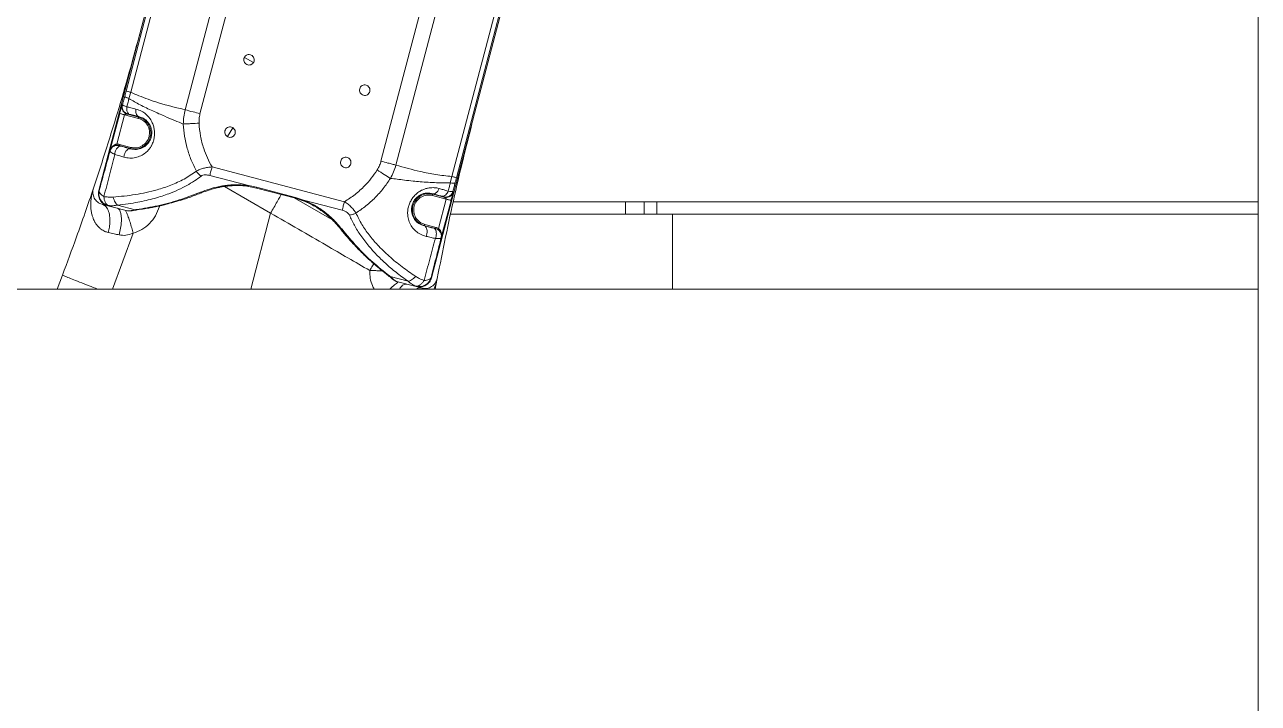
# Model space of a CAD drawing. Header units: millimetres. Extents: x 169 to 14583, y -399 to 10804.
# Drawn here: x 2082.8 to 2577.8, y 2200 to 2472.2 of the extents above; entities that cross this region are included whole.
import ezdxf

# ---------------------------------------------------------------- set-up
doc = ezdxf.new("R2010")
doc.units = ezdxf.units.MM
doc.header["$LTSCALE"] = 35

msp = doc.modelspace()

# ---------------------------------------------------------------- linework, layer by layer
at = {"color": 7, "linetype": 'Continuous', "lineweight": 18}
for p, q in [((2577.772, 2366.159), (2577.772, 3236.159)), ((2153.612, 2562.413), (2129.8, 2471.608)), ((2263.287, 2436.604), (2287.099, 2527.409)), ((2145.426, 2521.805), (2125.315, 2445.111)), ((2167.896, 2517.218), (2147.144, 2438.082)), ((2173.872, 2515.651), (2153.12, 2436.515)), ((2225.747, 2417.47), (2246.499, 2496.606)), ((2231.723, 2415.903), (2252.475, 2495.039)), ((2254.193, 2411.316), (2274.304, 2488.01)), ((2112.52, 2405.712), (2129.8, 2471.608)), ((2174.525, 2456.998), (2170.939, 2459.044)), ((2125.315, 2445.111), (2124.61, 2442.57)), ((2120.895, 2436.611), (2116.973, 2421.655)), ((2122.829, 2436.104), (2119.736, 2424.31)), ((2122.003, 2440.072), (2121.844, 2439.979)), ((2122.829, 2436.104), (2128.379, 2434.648)), ((2124.144, 2436.41), (2123.984, 2436.317)), ((2123.984, 2436.317), (2128.506, 2435.132)), ((2263.287, 2436.604), (2246.007, 2370.708)), ((2128.569, 2435.374), (2128.506, 2435.132)), ((2166.248, 2430.891), (2164.203, 2427.305)), ((2116.973, 2421.655), (2117.016, 2421.582)), ((2118.626, 2423.531), (2119.068, 2423.697)), ((2119.068, 2423.697), (2119.483, 2423.765)), ((2119.483, 2423.765), (2119.763, 2423.811)), ((2120.685, 2423.717), (2125.202, 2422.532)), ((2125.328, 2423.016), (2120.812, 2424.2)), ((2125.202, 2422.532), (2125.173, 2422.424)), ((2157.04, 2411.721), (2172.563, 2407.651)), ((2211.065, 2401.219), (2157.939, 2415.15)), ((2253.56, 2408.756), (2254.193, 2411.316)), ((2112.619, 2405.686), (2112.52, 2405.712)), ((2112.673, 2405.757), (2112.589, 2404.444)), ((2162.983, 2407.323), (2181.47, 2396.622)), ((2175.84, 2407.037), (2172.563, 2407.651)), ((2172.592, 2407.348), (2175.754, 2406.709)), ((2175.754, 2406.709), (2191.4, 2402.607)), ((2191.486, 2402.934), (2175.84, 2407.037)), ((2190.863, 2402.748), (2205.991, 2394.137)), ((2191.381, 2402.612), (2194.468, 2401.611)), ((2194.643, 2401.861), (2191.486, 2402.934)), ((2194.643, 2401.861), (2210.166, 2397.79)), ((2251.939, 2402.247), (2246.389, 2403.703)), ((2246.516, 2404.186), (2246.579, 2404.428)), ((2251.037, 2403.001), (2246.516, 2404.186)), ((2248.846, 2390.454), (2251.939, 2402.247)), ((2249.951, 2386.785), (2253.873, 2401.74)), ((2251.037, 2403.001), (2250.944, 2403.16)), ((2254.698, 2405.141), (2254.605, 2405.3)), ((2323.858, 2401.159), (2254.721, 2401.159)), ((2323.858, 2396.159), (2323.858, 2401.159)), ((2323.858, 2401.159), (2331.358, 2401.159)), ((2331.358, 2401.159), (2331.358, 2396.159)), ((2331.358, 2401.159), (2336.358, 2401.159)), ((2336.358, 2401.159), (2336.358, 2396.159)), ((2336.358, 2401.159), (2577.772, 2401.159)), ((2116.09, 2399.606), (2113.853, 2400.193)), ((2115.348, 2399.883), (2116.234, 2399.571)), ((2116.186, 2399.581), (2116.09, 2399.606)), ((2116.25, 2399.692), (2116.186, 2399.581)), ((2116.186, 2399.581), (2124.06, 2397.516)), ((2120.021, 2399.853), (2127.146, 2397.984)), ((2127.53, 2397.884), (2127.924, 2397.944)), ((2136.807, 2399.336), (2136.403, 2399.442)), ((2136.807, 2399.336), (2136.862, 2399.544)), ((2173.481, 2366.159), (2181.47, 2396.622)), ((2323.858, 2396.159), (2253.678, 2396.159)), ((2331.358, 2396.159), (2323.858, 2396.159)), ((2336.358, 2396.159), (2331.358, 2396.159)), ((2336.358, 2396.159), (2342.772, 2396.159)), ((2342.772, 2366.159), (2342.772, 2396.159)), ((2342.772, 2396.159), (2577.772, 2396.159)), ((2243.212, 2391.587), (2243.183, 2391.478)), ((2247.728, 2390.402), (2243.212, 2391.587)), ((2247.855, 2390.886), (2243.339, 2392.07)), ((2126.299, 2388.588), (2118.023, 2366.159)), ((2248.799, 2389.855), (2248.579, 2390.032)), ((2249.128, 2389.592), (2248.799, 2389.855)), ((2249.128, 2389.592), (2249.431, 2389.231)), ((2249.878, 2386.742), (2249.951, 2386.785)), ((2097.949, 2371.785), (2095.76, 2366.159)), ((2228.774, 2371.498), (2229.087, 2371.253)), ((2229.471, 2371.152), (2236.597, 2369.283)), ((1677.772, 2366.159), (2577.772, 2366.159)), ((2231.931, 2369.23), (2239.805, 2367.165)), ((2239.805, 2367.18), (2239.804, 2367.293)), ((2239.805, 2367.165), (2239.805, 2367.18)), ((2239.805, 2367.171), (2240.684, 2367.017)), ((2239.901, 2367.14), (2239.805, 2367.165)), ((2242.138, 2366.553), (2239.901, 2367.14)), ((2245.301, 2369.586), (2245.897, 2370.822)), ((2246.007, 2370.708), (2245.908, 2370.734)), ((2247.535, 2366.159), (2248.318, 2370.452)), ((2577.772, 2366.159), (2577.772, 1986.159))]:
    msp.add_line(p, q, dxfattribs=at)
at = {"color": 7, "linetype": 'Continuous', "lineweight": 18, "flags": 128}
for points in [[(2143.58, 2522.29), (2132.317, 2479.341), (2123.468, 2445.595)], [(2256.04, 2410.832), (2267.302, 2453.78), (2276.151, 2487.526)]]:
    msp.add_lwpolyline(points, dxfattribs=at)
at = {"color": 7, "linetype": 'Continuous', "lineweight": 18}
for points in [[(2129.8, 2471.608), (2126.839, 2460.695), (2120.918, 2438.868), (2113.894, 2417.371), (2110.381, 2406.623)], [(2248.318, 2370.452), (2250.532, 2381.541), (2254.961, 2403.718), (2260.512, 2425.642), (2263.287, 2436.604)], [(2128.506, 2435.132), (2129.305, 2434.821), (2130.905, 2434.199), (2132.62, 2432.192), (2133.475, 2429.743), (2133.317, 2427.137), (2132.176, 2424.79), (2130.229, 2423.075), (2127.75, 2422.168), (2126.051, 2422.411), (2125.202, 2422.532)], [(2128.379, 2434.648), (2129.115, 2434.359), (2130.587, 2433.78), (2132.182, 2431.937), (2132.956, 2429.671), (2132.826, 2427.266), (2131.759, 2425.106), (2129.972, 2423.512), (2127.679, 2422.689), (2126.112, 2422.907), (2125.328, 2423.016)], [(2128.506, 2435.132), (2128.503, 2435.123), (2128.499, 2435.106), (2128.469, 2434.993), (2128.428, 2434.835), (2128.395, 2434.711), (2128.379, 2434.648)], [(2146.433, 2432.375), (2146.567, 2430.73), (2146.837, 2427.44), (2147.932, 2422.603), (2149.479, 2417.891), (2150.939, 2414.93), (2151.669, 2413.449)], [(2125.328, 2423.016), (2125.312, 2422.953), (2125.279, 2422.829), (2125.238, 2422.671), (2125.208, 2422.558), (2125.204, 2422.541), (2125.202, 2422.532)], [(2229.543, 2410.582), (2228.736, 2411.091), (2227.121, 2412.111), (2225.181, 2413.336), (2224.211, 2413.948)], [(2215.693, 2396.66), (2217.056, 2397.592), (2219.781, 2399.456), (2223.441, 2402.802), (2226.769, 2406.48), (2228.618, 2409.214), (2229.543, 2410.582)], [(2246.516, 2404.186), (2245.666, 2404.308), (2243.968, 2404.551), (2241.489, 2403.644), (2239.541, 2401.929), (2238.4, 2399.581), (2238.243, 2396.976), (2239.098, 2394.526), (2240.813, 2392.519), (2242.412, 2391.898), (2243.212, 2391.587)], [(2246.389, 2403.703), (2246.405, 2403.765), (2246.438, 2403.89), (2246.479, 2404.048), (2246.509, 2404.16), (2246.513, 2404.178), (2246.516, 2404.186)]]:
    msp.add_open_spline(points, degree=3, dxfattribs=at)
for points, knots in [([(2174.821, 2457.606), (2174.86, 2457.88), (2174.939, 2458.428), (2174.646, 2459.227), (2174.093, 2459.855), (2173.336, 2460.223), (2172.496, 2460.274), (2171.706, 2459.998), (2171.059, 2459.445), (2170.859, 2458.929), (2170.758, 2458.671)], [0, 0, 0, 0, 0.125, 0.25, 0.375, 0.5, 0.625, 0.75, 0.875, 1, 1, 1, 1]), ([(2170.758, 2458.671), (2170.719, 2458.398), (2170.641, 2457.85), (2170.933, 2457.05), (2171.486, 2456.423), (2172.243, 2456.055), (2173.083, 2456.004), (2173.873, 2456.279), (2174.52, 2456.832), (2174.721, 2457.348), (2174.821, 2457.606)], [0, 0, 0, 0, 0.125, 0.25, 0.375, 0.5, 0.625, 0.75, 0.875, 1, 1, 1, 1]), ([(2123.468, 2445.595), (2123.363, 2445.197), (2123.177, 2444.485), (2122.989, 2443.777), (2122.906, 2443.466)], [0, 0, 0, 0, 0.560097, 1, 1, 1, 1]), ([(2123.468, 2445.595), (2123.595, 2445.562), (2123.822, 2445.503), (2124.858, 2445.231), (2125.315, 2445.111)], [0, 0, 0, 0, 0.5590455, 1, 1, 1, 1]), ([(2217.189, 2446.496), (2217.149, 2446.222), (2217.071, 2445.674), (2217.363, 2444.875), (2217.916, 2444.247), (2218.673, 2443.879), (2219.513, 2443.828), (2220.303, 2444.104), (2220.95, 2444.657), (2221.151, 2445.173), (2221.251, 2445.431)], [0, 0, 0, 0, 0.125, 0.25, 0.375, 0.5, 0.625, 0.75, 0.875, 1, 1, 1, 1]), ([(2221.251, 2445.431), (2221.29, 2445.705), (2221.369, 2446.252), (2221.076, 2447.052), (2220.523, 2447.68), (2219.766, 2448.048), (2218.926, 2448.098), (2218.136, 2447.823), (2217.489, 2447.27), (2217.289, 2446.754), (2217.189, 2446.496)], [0, 0, 0, 0, 0.125, 0.25, 0.375, 0.5, 0.625, 0.75, 0.875, 1, 1, 1, 1]), ([(2122.906, 2443.466), (2122.738, 2442.831), (2122.437, 2441.697), (2122.136, 2440.569), (2122.003, 2440.072)], [0, 0, 0, 0, 0.5599172, 1, 1, 1, 1]), ([(2122.906, 2443.466), (2123.007, 2443.343), (2123.187, 2443.122), (2124.175, 2442.738), (2124.61, 2442.57)], [0, 0, 0, 0, 0.5597701, 1, 1, 1, 1]), ([(2124.61, 2442.57), (2124.452, 2441.957), (2124.169, 2440.861), (2123.888, 2439.768), (2123.764, 2439.287)], [0, 0, 0, 0, 0.5591234, 1, 1, 1, 1]), ([(2124.61, 2442.57), (2126.088, 2441.735), (2129.216, 2439.968), (2134.017, 2437.654), (2138.687, 2435.568), (2142.788, 2433.847), (2145.299, 2432.833), (2146.433, 2432.375)], [0, 0, 0, 0, 0.21090854, 0.44648125, 0.66443042, 0.8484496, 1, 1, 1, 1]), ([(2125.315, 2445.111), (2126.39, 2444.64), (2128.688, 2443.632), (2132.404, 2442.24), (2138.549, 2440.163), (2143.557, 2438.95), (2147.144, 2438.082)], [0, 0, 0, 0, 0.1527825, 0.3265192, 0.5177039, 1, 1, 1, 1]), ([(2121.282, 2438.061), (2121.224, 2437.849), (2121.097, 2437.38), (2120.966, 2436.883), (2120.895, 2436.611)], [0, 0, 0, 0, 0.452388, 1, 1, 1, 1]), ([(2120.895, 2436.611), (2120.935, 2436.6), (2121.019, 2436.578), (2121.544, 2436.44), (2122.186, 2436.272), (2122.62, 2436.158), (2122.829, 2436.104)], [0, 0, 0, 0, 0.2716451, 0.5636699, 0.7902873, 1, 1, 1, 1]), ([(2121.284, 2438.06), (2121.23, 2437.858), (2121.098, 2437.365), (2120.985, 2436.87), (2120.919, 2436.578)], [0, 0, 0, 0, 0.40964101, 1, 1, 1, 1]), ([(2121.844, 2439.979), (2121.826, 2439.938), (2121.791, 2439.858), (2121.624, 2439.299), (2121.448, 2438.679), (2121.312, 2438.172), (2121.282, 2438.061)], [0, 0, 0, 0, 0.2527951, 0.4865336, 0.8876917, 1, 1, 1, 1]), ([(2121.844, 2439.979), (2121.788, 2439.539), (2121.674, 2438.659), (2122.201, 2437.502), (2123.008, 2436.682), (2123.659, 2436.439), (2123.984, 2436.317)], [0, 0, 0, 0, 0.2796193, 0.5592386, 0.7796193, 1, 1, 1, 1]), ([(2122.003, 2440.072), (2121.947, 2439.648), (2121.83, 2438.764), (2122.359, 2437.586), (2123.186, 2436.764), (2123.833, 2436.525), (2124.144, 2436.41)], [0, 0, 0, 0, 0.27027, 0.5624271, 0.7897277, 1, 1, 1, 1]), ([(2123.764, 2439.287), (2123.323, 2439.443), (2122.621, 2439.69), (2122.1, 2439.942), (2122.036, 2440.027), (2122.003, 2440.072)], [0, 0, 0, 0, 0.4452089, 0.7091673, 1, 1, 1, 1]), ([(2122.567, 2419.107), (2123.36, 2418.936), (2124.93, 2418.596), (2127.244, 2418.835), (2129.396, 2419.556), (2131.11, 2420.644), (2132.352, 2421.836), (2133.163, 2422.883), (2133.876, 2424.088), (2134.351, 2425.235), (2134.648, 2426.362), (2134.847, 2427.427), (2134.909, 2428.534), (2134.849, 2429.627), (2134.701, 2430.714), (2134.418, 2431.809), (2134.008, 2432.836), (2133.594, 2433.667), (2133.04, 2434.563), (2132.272, 2435.53), (2131.169, 2436.59), (2129.568, 2437.699), (2128.21, 2438.137), (2127.441, 2438.385)], [0, 0, 0, 0, 0.0827913, 0.164009, 0.2439503, 0.3229199, 0.373797, 0.4165541, 0.451089, 0.5048695, 0.5273928, 0.5520131, 0.5971286, 0.6189173, 0.6423067, 0.6876485, 0.7125391, 0.7367122, 0.7686311, 0.8066556, 0.8506767, 0.9154955, 1, 1, 1, 1]), ([(2123.984, 2436.317), (2123.982, 2436.318), (2123.978, 2436.318), (2123.956, 2436.321), (2123.892, 2436.328), (2123.707, 2436.345), (2123.413, 2436.352), (2123.115, 2436.309), (2122.93, 2436.227), (2122.864, 2436.169), (2122.839, 2436.133), (2122.832, 2436.113), (2122.829, 2436.104)], [0, 0, 0, 0, 0.0168931, 0.0358993, 0.0821186, 0.2034344, 0.496645, 0.7825794, 0.9029979, 0.9541735, 0.9775632, 1, 1, 1, 1]), ([(2123.764, 2439.287), (2123.726, 2438.902), (2123.648, 2438.106), (2123.915, 2437.144), (2124.353, 2436.502), (2124.715, 2436.336), (2124.89, 2436.256)], [0, 0, 0, 0, 0.2719373, 0.5619982, 0.7880616, 1, 1, 1, 1]), ([(2127.441, 2438.385), (2126.755, 2438.553), (2125.528, 2438.854), (2124.303, 2439.155), (2123.764, 2439.287)], [0, 0, 0, 0, 0.56000753, 1, 1, 1, 1]), ([(2124.144, 2436.41), (2124.196, 2436.406), (2124.29, 2436.397), (2124.707, 2436.299), (2124.89, 2436.256)], [0, 0, 0, 0, 0.559947, 1, 1, 1, 1]), ([(2124.89, 2436.256), (2125.577, 2436.092), (2126.803, 2435.797), (2128.029, 2435.503), (2128.569, 2435.374)], [0, 0, 0, 0, 0.5600039, 1, 1, 1, 1]), ([(2128.569, 2435.374), (2128.348, 2435.485), (2127.89, 2435.716), (2127.493, 2436.535), (2127.34, 2437.471), (2127.408, 2438.087), (2127.441, 2438.385)], [0, 0, 0, 0, 0.2717712, 0.5616806, 0.7877888, 1, 1, 1, 1]), ([(2147.144, 2438.082), (2146.939, 2437.155), (2146.525, 2435.274), (2146.464, 2433.351), (2146.433, 2432.375)], [0, 0, 0, 0, 0.4930981, 1, 1, 1, 1]), ([(2147.144, 2438.082), (2148.171, 2437.813), (2150.005, 2437.332), (2152.168, 2436.765), (2153.12, 2436.515)], [0, 0, 0, 0, 0.5594525, 1, 1, 1, 1]), ([(2153.12, 2436.515), (2152.969, 2435.813), (2152.697, 2434.551), (2152.72, 2433.263), (2152.731, 2432.692)], [0, 0, 0, 0, 0.557102, 1, 1, 1, 1]), ([(2125.173, 2422.424), (2125.987, 2422.281), (2127.623, 2421.995), (2129.933, 2422.659), (2131.641, 2423.827), (2132.75, 2425.22), (2133.391, 2426.479), (2133.774, 2427.962), (2133.796, 2429.604), (2133.415, 2431.186), (2132.729, 2432.53), (2131.845, 2433.606), (2130.483, 2434.739), (2129.338, 2435.119), (2128.569, 2435.374)], [0, 0, 0, 0, 0.1297484, 0.2607028, 0.390068, 0.453182, 0.514308, 0.5729359, 0.6296108, 0.686502, 0.7455527, 0.807051, 0.8704148, 1, 1, 1, 1]), ([(2146.433, 2432.375), (2146.945, 2432.401), (2147.978, 2432.453), (2150.094, 2432.56), (2151.734, 2432.642), (2152.731, 2432.692)], [0, 0, 0, 0, 0.27854305, 0.56112787, 1, 1, 1, 1]), ([(2152.731, 2432.692), (2152.884, 2430.973), (2153.191, 2427.536), (2154.43, 2422.88), (2156.001, 2418.727), (2157.293, 2416.343), (2157.939, 2415.15)], [0, 0, 0, 0, 0.2800196, 0.5598448, 0.7798188, 1, 1, 1, 1]), ([(2167.211, 2428.587), (2167.251, 2428.861), (2167.329, 2429.409), (2167.037, 2430.208), (2166.484, 2430.836), (2165.727, 2431.204), (2164.886, 2431.255), (2164.097, 2430.979), (2163.45, 2430.426), (2163.249, 2429.91), (2163.149, 2429.653)], [0, 0, 0, 0, 0.125, 0.25, 0.375, 0.5, 0.625, 0.75, 0.875, 1, 1, 1, 1]), ([(2163.149, 2429.653), (2163.11, 2429.379), (2163.031, 2428.831), (2163.324, 2428.032), (2163.877, 2427.404), (2164.634, 2427.036), (2165.474, 2426.985), (2166.264, 2427.261), (2166.911, 2427.814), (2167.111, 2428.329), (2167.211, 2428.587)], [0, 0, 0, 0, 0.125, 0.25, 0.375, 0.5, 0.625, 0.75, 0.875, 1, 1, 1, 1]), ([(2117.016, 2421.582), (2116.196, 2418.58), (2114.73, 2413.214), (2113.302, 2408.037), (2112.673, 2405.757)], [0, 0, 0, 0, 0.5595093, 1, 1, 1, 1]), ([(2119.071, 2424.138), (2118.803, 2424), (2118.264, 2423.722), (2117.471, 2422.9), (2117.173, 2422.154), (2116.973, 2421.655)], [0, 0, 0, 0, 0.2461999, 0.4965019, 1, 1, 1, 1]), ([(2116.973, 2421.655), (2117.045, 2421.855), (2117.229, 2422.367), (2117.766, 2423), (2118.308, 2423.414), (2118.61, 2423.525), (2118.626, 2423.531)], [0, 0, 0, 0, 0.26853721, 0.68721097, 0.98324374, 1, 1, 1, 1]), ([(2119.068, 2423.697), (2118.796, 2423.59), (2118.251, 2423.376), (2117.461, 2422.679), (2117.183, 2421.993), (2117.016, 2421.582)], [0, 0, 0, 0, 0.2842634, 0.5718262, 1, 1, 1, 1]), ([(2117.016, 2421.582), (2117.038, 2421.471), (2117.075, 2421.285), (2117.488, 2420.925), (2118.054, 2420.571), (2118.626, 2420.31), (2118.892, 2420.189)], [0, 0, 0, 0, 0.2988082, 0.5018133, 0.7676748, 1, 1, 1, 1]), ([(2121.508, 2423.459), (2121.32, 2423.471), (2120.924, 2423.497), (2120.265, 2423.12), (2119.613, 2422.388), (2119.089, 2421.342), (2118.955, 2420.559), (2118.892, 2420.189)], [0, 0, 0, 0, 0.1726784, 0.3638937, 0.5639581, 0.793431, 1, 1, 1, 1]), ([(2119.071, 2424.138), (2119.083, 2424.079), (2119.109, 2423.958), (2119.115, 2423.817), (2119.101, 2423.726), (2119.078, 2423.706), (2119.068, 2423.697)], [0, 0, 0, 0, 0.2672341, 0.555175, 0.7829673, 1, 1, 1, 1]), ([(2119.736, 2424.31), (2119.608, 2424.289), (2119.378, 2424.252), (2119.166, 2424.173), (2119.071, 2424.138)], [0, 0, 0, 0, 0.5566139, 1, 1, 1, 1]), ([(2120.812, 2424.2), (2120.63, 2424.24), (2120.275, 2424.319), (2119.912, 2424.313), (2119.736, 2424.31)], [0, 0, 0, 0, 0.5148225, 1, 1, 1, 1]), ([(2119.736, 2424.31), (2119.74, 2424.241), (2119.748, 2424.098), (2119.756, 2423.933), (2119.762, 2423.834), (2119.762, 2423.819), (2119.763, 2423.811)], [0, 0, 0, 0, 0.2715682, 0.5632275, 0.7898059, 1, 1, 1, 1]), ([(2119.763, 2423.811), (2119.937, 2423.813), (2120.248, 2423.816), (2120.552, 2423.747), (2120.685, 2423.717)], [0, 0, 0, 0, 0.5597969, 1, 1, 1, 1]), ([(2120.812, 2424.2), (2120.794, 2424.13), (2120.757, 2423.991), (2120.716, 2423.833), (2120.691, 2423.737), (2120.687, 2423.723), (2120.685, 2423.717)], [0, 0, 0, 0, 0.2796316, 0.5592632, 0.7796316, 1, 1, 1, 1]), ([(2120.685, 2423.717), (2120.755, 2423.689), (2120.879, 2423.64), (2121.318, 2423.514), (2121.508, 2423.459)], [0, 0, 0, 0, 0.5664549, 1, 1, 1, 1]), ([(2121.508, 2423.459), (2122.199, 2423.264), (2123.419, 2422.919), (2124.643, 2422.574), (2125.173, 2422.424)], [0, 0, 0, 0, 0.5663873, 1, 1, 1, 1]), ([(2122.567, 2419.107), (2122.614, 2419.418), (2122.714, 2420.075), (2123.12, 2421.047), (2123.725, 2421.899), (2124.469, 2422.447), (2124.947, 2422.431), (2125.173, 2422.424)], [0, 0, 0, 0, 0.1729902, 0.3646329, 0.5649889, 0.7942802, 1, 1, 1, 1]), ([(2118.892, 2420.189), (2118.185, 2417.404), (2116.729, 2411.671), (2115.315, 2406.142), (2114.588, 2403.298)], [0, 0, 0, 0, 0.4857196, 1, 1, 1, 1]), ([(2118.892, 2420.189), (2119.577, 2419.987), (2120.8, 2419.627), (2122.027, 2419.266), (2122.567, 2419.107)], [0, 0, 0, 0, 0.5599526, 1, 1, 1, 1]), ([(2209.579, 2417.477), (2209.54, 2417.203), (2209.461, 2416.656), (2209.754, 2415.856), (2210.307, 2415.228), (2211.064, 2414.86), (2211.904, 2414.81), (2212.694, 2415.085), (2213.341, 2415.638), (2213.541, 2416.154), (2213.642, 2416.412)], [0, 0, 0, 0, 0.125, 0.25, 0.375, 0.5, 0.625, 0.75, 0.875, 1, 1, 1, 1]), ([(2213.642, 2416.412), (2213.681, 2416.686), (2213.759, 2417.234), (2213.467, 2418.033), (2212.914, 2418.661), (2212.157, 2419.029), (2211.317, 2419.08), (2210.527, 2418.804), (2209.88, 2418.251), (2209.679, 2417.735), (2209.579, 2417.477)], [0, 0, 0, 0, 0.125, 0.25, 0.375, 0.5, 0.625, 0.75, 0.875, 1, 1, 1, 1]), ([(2224.211, 2413.948), (2224.572, 2414.577), (2225.216, 2415.695), (2225.585, 2416.93), (2225.747, 2417.47)], [0, 0, 0, 0, 0.5621953, 1, 1, 1, 1]), ([(2231.723, 2415.903), (2231.233, 2416.032), (2230.246, 2416.291), (2228.238, 2416.817), (2226.689, 2417.223), (2225.747, 2417.47)], [0, 0, 0, 0, 0.2788895, 0.5614139, 1, 1, 1, 1]), ([(2229.543, 2410.582), (2229.994, 2411.447), (2230.885, 2413.153), (2231.447, 2414.995), (2231.723, 2415.903)], [0, 0, 0, 0, 0.5069041, 1, 1, 1, 1]), ([(2254.193, 2411.316), (2252.054, 2411.555), (2247.776, 2412.034), (2240.257, 2413.492), (2234.958, 2414.989), (2231.723, 2415.903)], [0, 0, 0, 0, 0.280283, 0.5605536, 1, 1, 1, 1]), ([(2151.669, 2413.449), (2150.055, 2412.357), (2146.824, 2410.171), (2141.476, 2407.775), (2134.969, 2405.596), (2127.23, 2403.891), (2121.272, 2403.324), (2118.29, 2403.041)], [0, 0, 0, 0, 0.1661005, 0.3324303, 0.4990351, 0.7493245, 1, 1, 1, 1]), ([(2120.021, 2399.853), (2121.47, 2400.016), (2124.206, 2400.323), (2128.026, 2400.962), (2131.54, 2401.688), (2134.796, 2402.51), (2137.845, 2403.426), (2141.063, 2404.554), (2144.375, 2405.93), (2147.788, 2407.654), (2150.811, 2409.45), (2152.657, 2410.802), (2153.538, 2411.447)], [0, 0, 0, 0, 0.120802, 0.2280233, 0.3216376, 0.4195063, 0.5082178, 0.5877504, 0.7051404, 0.8089399, 0.9087906, 1, 1, 1, 1]), ([(2157.939, 2415.15), (2157.342, 2415.098), (2156.16, 2414.996), (2154.472, 2414.642), (2152.914, 2414.144), (2152.085, 2413.682), (2151.669, 2413.449)], [0, 0, 0, 0, 0.2538888, 0.5028626, 0.7501214, 1, 1, 1, 1]), ([(2151.669, 2413.449), (2151.981, 2413.017), (2152.534, 2412.25), (2153.233, 2411.691), (2153.538, 2411.447)], [0, 0, 0, 0, 0.5639459, 1, 1, 1, 1]), ([(2153.538, 2411.447), (2153.782, 2411.592), (2154.274, 2411.885), (2155.522, 2412.035), (2156.456, 2411.842), (2157.04, 2411.721)], [0, 0, 0, 0, 0.26967197, 0.54335539, 1, 1, 1, 1]), ([(2157.04, 2411.721), (2157.188, 2412.289), (2157.454, 2413.303), (2157.791, 2414.586), (2157.939, 2415.15)], [0, 0, 0, 0, 0.56, 1, 1, 1, 1]), ([(2211.065, 2401.219), (2212.518, 2402.15), (2215.424, 2404.011), (2218.979, 2407.263), (2221.935, 2410.576), (2223.452, 2412.824), (2224.211, 2413.948)], [0, 0, 0, 0, 0.2800186, 0.5598451, 0.7798199, 1, 1, 1, 1]), ([(2256.04, 2410.832), (2255.912, 2410.865), (2255.685, 2410.924), (2254.649, 2411.196), (2254.193, 2411.316)], [0, 0, 0, 0, 0.56, 1, 1, 1, 1]), ([(2255.484, 2408.7), (2255.587, 2409.097), (2255.771, 2409.806), (2255.957, 2410.518), (2256.04, 2410.832)], [0, 0, 0, 0, 0.559867, 1, 1, 1, 1]), ([(2110.381, 2406.623), (2108.147, 2400.088), (2104.157, 2388.42), (2099.846, 2376.868), (2097.949, 2371.785)], [0, 0, 0, 0, 0.5600126, 1, 1, 1, 1]), ([(2110.381, 2406.623), (2110.233, 2406.149), (2109.918, 2405.147), (2109.59, 2403.627), (2109.373, 2402.112), (2109.27, 2400.581), (2109.287, 2399.281), (2109.379, 2398.194), (2109.484, 2397.401), (2109.63, 2396.615), (2109.8, 2395.915), (2109.989, 2395.278), (2110.194, 2394.681), (2110.455, 2394.032), (2110.675, 2393.57), (2110.889, 2393.161), (2111.167, 2392.663), (2111.668, 2391.913), (2112.294, 2391.172), (2112.87, 2390.618), (2113.653, 2389.978), (2114.732, 2389.306), (2115.816, 2388.992), (2116.301, 2388.852)], [0, 0, 0, 0, 0.07417502, 0.15668859, 0.23164634, 0.30218552, 0.38509346, 0.42451041, 0.46386674, 0.50314945, 0.54234366, 0.56988235, 0.60059549, 0.63445734, 0.6714384, 0.67442044, 0.70076378, 0.75305763, 0.80222787, 0.83564059, 0.86236768, 0.93830145, 1, 1, 1, 1]), ([(2110.381, 2406.623), (2110.293, 2406.295), (2110.114, 2405.635), (2110.114, 2404.601), (2110.297, 2403.587), (2110.691, 2402.638), (2111.267, 2401.788), (2112.013, 2401.079), (2112.878, 2400.511), (2113.529, 2400.299), (2113.853, 2400.193)], [0, 0, 0, 0, 0.1241495, 0.2499326, 0.375683, 0.4999701, 0.6241629, 0.7497409, 0.8754708, 1, 1, 1, 1]), ([(2112.52, 2405.712), (2112.428, 2405.077), (2112.286, 2404.104), (2112.595, 2402.821), (2113.099, 2401.706), (2113.925, 2400.724), (2115.006, 2399.966), (2115.729, 2399.726), (2116.09, 2399.606)], [0, 0, 0, 0, 0.2429337, 0.3719905, 0.4996809, 0.7095813, 0.8548132, 1, 1, 1, 1]), ([(2112.673, 2405.757), (2112.66, 2405.733), (2112.637, 2405.69), (2112.625, 2405.687), (2112.619, 2405.686)], [0, 0, 0, 0, 0.5599956, 1, 1, 1, 1]), ([(2112.673, 2405.757), (2112.664, 2405.567), (2112.647, 2405.181), (2113.023, 2404.534), (2113.658, 2403.883), (2114.282, 2403.491), (2114.588, 2403.298)], [0, 0, 0, 0, 0.2459027, 0.4999997, 0.7540969, 1, 1, 1, 1]), ([(2172.563, 2407.651), (2172.181, 2407.703), (2171.395, 2407.812), (2170.187, 2407.921), (2168.92, 2407.99), (2167.6, 2408.008), (2166.232, 2407.972), (2164.822, 2407.878), (2163.431, 2407.729), (2161.763, 2407.484), (2159.555, 2407.049), (2156.554, 2406.256), (2154.491, 2405.465), (2153.325, 2405.019)], [0, 0, 0, 0, 0.0539077, 0.1108192, 0.1707227, 0.2336264, 0.2995316, 0.3684399, 0.440353, 0.5071009, 0.6226129, 0.7868995, 1, 1, 1, 1]), ([(2153.902, 2404.85), (2154.8, 2405.195), (2156.424, 2405.817), (2158.802, 2406.503), (2160.752, 2406.955), (2162.523, 2407.278), (2164.44, 2407.537), (2166.783, 2407.705), (2169.592, 2407.713), (2171.629, 2407.463), (2172.715, 2407.329)], [0, 0, 0, 0, 0.1695695, 0.3063831, 0.4105034, 0.49217, 0.5898457, 0.7071293, 0.8438769, 1, 1, 1, 1]), ([(2172.563, 2407.651), (2172.561, 2407.595), (2172.558, 2407.476), (2172.568, 2407.368), (2172.586, 2407.36), (2172.594, 2407.356)], [0, 0, 0, 0, 0.3241888, 0.6921021, 1, 1, 1, 1]), ([(2175.84, 2407.037), (2175.823, 2406.97), (2175.787, 2406.836), (2175.759, 2406.726), (2175.757, 2406.72), (2175.756, 2406.717)], [0, 0, 0, 0, 0.359134, 0.7182681, 1, 1, 1, 1]), ([(2253.56, 2408.756), (2252.648, 2408.747), (2250.787, 2408.729), (2247.822, 2408.813), (2244.704, 2408.978), (2241.577, 2409.217), (2238.396, 2409.517), (2235.301, 2409.857), (2232.284, 2410.224), (2230.422, 2410.467), (2229.543, 2410.582)], [0, 0, 0, 0, 0.11327716, 0.23108868, 0.36925581, 0.50246273, 0.62220547, 0.76742761, 0.89012588, 1, 1, 1, 1]), ([(2249.04, 2406.499), (2248.725, 2406.576), (2247.951, 2406.768), (2246.781, 2406.872), (2245.647, 2406.828), (2244.576, 2406.676), (2243.486, 2406.398), (2242.343, 2405.942), (2241.384, 2405.424), (2240.615, 2404.895), (2239.749, 2404.202), (2238.791, 2403.22), (2237.984, 2402.074), (2237.464, 2401.109), (2237.145, 2400.377), (2236.862, 2399.588), (2236.561, 2398.457), (2236.392, 2396.956), (2236.498, 2395.04), (2237.038, 2393.024), (2238.101, 2391.046), (2239.626, 2389.361), (2241.523, 2388.021), (2243.054, 2387.548), (2243.826, 2387.309)], [0, 0, 0, 0, 0.0341396, 0.0840036, 0.1210993, 0.1488396, 0.1909597, 0.2290788, 0.2627391, 0.2885003, 0.3103112, 0.3575301, 0.4021601, 0.4250831, 0.4483342, 0.4689892, 0.4962338, 0.5495224, 0.6041921, 0.6771166, 0.7563809, 0.8364139, 0.9175225, 1, 1, 1, 1]), ([(2249.04, 2406.499), (2248.883, 2406.147), (2248.559, 2405.42), (2247.856, 2404.719), (2247.164, 2404.379), (2246.77, 2404.412), (2246.579, 2404.428)], [0, 0, 0, 0, 0.27224829, 0.56227881, 0.78818944, 1, 1, 1, 1]), ([(2252.686, 2405.48), (2252.006, 2405.67), (2250.79, 2406.009), (2249.575, 2406.349), (2249.04, 2406.499)], [0, 0, 0, 0, 0.5599924, 1, 1, 1, 1]), ([(2252.686, 2405.48), (2252.849, 2406.091), (2253.141, 2407.181), (2253.432, 2408.275), (2253.56, 2408.756)], [0, 0, 0, 0, 0.5608355, 1, 1, 1, 1]), ([(2255.484, 2408.7), (2255.336, 2408.642), (2255.071, 2408.539), (2254.021, 2408.689), (2253.56, 2408.756)], [0, 0, 0, 0, 0.5598198, 1, 1, 1, 1]), ([(2254.605, 2405.3), (2254.769, 2405.934), (2255.061, 2407.065), (2255.355, 2408.201), (2255.484, 2408.7)], [0, 0, 0, 0, 0.5600766, 1, 1, 1, 1]), ([(2112.619, 2405.686), (2112.525, 2404.978), (2112.328, 2403.505), (2113.211, 2401.54), (2114.59, 2400.169), (2115.668, 2399.772), (2116.186, 2399.581)], [0, 0, 0, 0, 0.27026133, 0.56242939, 0.78973642, 1, 1, 1, 1]), ([(2112.589, 2404.444), (2112.569, 2404.264), (2112.512, 2403.751), (2112.763, 2402.912), (2113.171, 2401.981), (2113.786, 2401.159), (2114.752, 2400.264), (2115.66, 2399.918), (2116.25, 2399.692)], [0, 0, 0, 0, 0.0838326, 0.2390303, 0.3975369, 0.5560753, 0.7113646, 1, 1, 1, 1]), ([(2118.29, 2403.041), (2117.608, 2403.026), (2116.383, 2402.999), (2115.139, 2403.206), (2114.588, 2403.298)], [0, 0, 0, 0, 0.5570603, 1, 1, 1, 1]), ([(2114.588, 2403.298), (2114.621, 2402.883), (2114.687, 2402.037), (2115.048, 2400.964), (2115.57, 2400.121), (2116.026, 2399.833), (2116.25, 2399.692)], [0, 0, 0, 0, 0.24542185, 0.50000025, 0.75457851, 1, 1, 1, 1]), ([(2118.29, 2403.041), (2118.511, 2402.294), (2118.906, 2400.961), (2119.68, 2400.191), (2120.021, 2399.853)], [0, 0, 0, 0, 0.5600001, 1, 1, 1, 1]), ([(2153.325, 2405.019), (2150.479, 2403.933), (2144.787, 2401.762), (2136.174, 2399.467), (2130.439, 2398.523), (2127.572, 2398.051)], [0, 0, 0, 0, 0.3333958, 0.6667227, 1, 1, 1, 1]), ([(2127.935, 2397.945), (2128.885, 2398.082), (2130.61, 2398.33), (2132.933, 2398.738), (2134.87, 2399.113), (2136.802, 2399.521), (2139.093, 2400.051), (2141.971, 2400.791), (2145.431, 2401.797), (2149.479, 2403.122), (2152.36, 2404.248), (2153.898, 2404.849)], [0, 0, 0, 0, 0.1096292, 0.1988554, 0.2676739, 0.3328668, 0.4214825, 0.5316731, 0.664817, 0.8209264, 1, 1, 1, 1]), ([(2153.325, 2405.019), (2153.379, 2404.976), (2153.491, 2404.886), (2153.668, 2404.823), (2153.811, 2404.811), (2153.88, 2404.849), (2153.9, 2404.86)], [0, 0, 0, 0, 0.2720969, 0.5671106, 0.876753, 1, 1, 1, 1]), ([(2181.47, 2396.622), (2181.904, 2397.384), (2182.805, 2398.963), (2184.077, 2401.192), (2185.142, 2403.059), (2185.554, 2403.781), (2185.732, 2404.093)], [0, 0, 0, 0, 0.24855118, 0.5152852, 0.79094052, 1, 1, 1, 1]), ([(2191.402, 2402.615), (2191.403, 2402.618), (2191.404, 2402.625), (2191.433, 2402.733), (2191.468, 2402.867), (2191.486, 2402.934)], [0, 0, 0, 0, 0.2690744, 0.6345372, 1, 1, 1, 1]), ([(2194.469, 2401.611), (2195.532, 2401.167), (2197.393, 2400.388), (2199.632, 2399.106), (2201.314, 2398.01), (2202.725, 2396.984), (2204.173, 2395.823), (2205.798, 2394.374), (2207.683, 2392.486), (2208.871, 2391.055), (2209.528, 2390.264)], [0, 0, 0, 0, 0.1656539, 0.2901219, 0.3800494, 0.4676235, 0.5572776, 0.6695655, 0.81713, 1, 1, 1, 1]), ([(2194.471, 2401.62), (2194.479, 2401.619), (2194.499, 2401.618), (2194.561, 2401.707), (2194.617, 2401.811), (2194.643, 2401.861)], [0, 0, 0, 0, 0.3079383, 0.6758302, 1, 1, 1, 1]), ([(2210.113, 2390.127), (2209.536, 2390.832), (2208.466, 2392.142), (2206.745, 2393.93), (2205.186, 2395.384), (2203.845, 2396.514), (2201.769, 2398.117), (2198.852, 2400.053), (2195.965, 2401.293), (2194.643, 2401.861)], [0, 0, 0, 0, 0.1564972, 0.2907217, 0.4026968, 0.4924375, 0.5599519, 0.7983194, 1, 1, 1, 1]), ([(2210.166, 2397.79), (2210.314, 2398.357), (2210.58, 2399.371), (2210.916, 2400.654), (2211.065, 2401.219)], [0, 0, 0, 0, 0.5592328, 1, 1, 1, 1]), ([(2215.693, 2396.66), (2215.444, 2397.067), (2214.949, 2397.877), (2213.836, 2399.075), (2212.539, 2400.212), (2211.559, 2400.881), (2211.065, 2401.219)], [0, 0, 0, 0, 0.2499156, 0.4971852, 0.7461456, 1, 1, 1, 1]), ([(2246.579, 2404.428), (2245.784, 2404.583), (2244.599, 2404.814), (2242.857, 2404.495), (2241.558, 2403.992), (2240.301, 2403.156), (2239.192, 2401.964), (2238.406, 2400.522), (2238.013, 2399.042), (2237.954, 2397.631), (2238.237, 2395.873), (2239.152, 2394.018), (2240.839, 2392.306), (2242.404, 2391.754), (2243.183, 2391.478)], [0, 0, 0, 0, 0.129617, 0.1929935, 0.2545014, 0.3135603, 0.3704541, 0.4271396, 0.4857791, 0.5469095, 0.6100156, 0.7393593, 0.8702843, 1, 1, 1, 1]), ([(2243.339, 2392.07), (2242.598, 2392.362), (2241.115, 2392.947), (2239.525, 2394.801), (2238.759, 2397.072), (2238.895, 2399.469), (2239.97, 2401.625), (2241.753, 2403.211), (2244.044, 2404.029), (2245.606, 2403.812), (2246.389, 2403.703)], [0, 0, 0, 0, 0.1257365, 0.2519045, 0.3756002, 0.5014202, 0.6254093, 0.7507906, 0.8751546, 1, 1, 1, 1]), ([(2246.579, 2404.428), (2247.258, 2404.235), (2248.472, 2403.889), (2249.684, 2403.544), (2250.217, 2403.392)], [0, 0, 0, 0, 0.5599961, 1, 1, 1, 1]), ([(2250.217, 2403.392), (2250.467, 2403.381), (2250.982, 2403.358), (2251.734, 2403.882), (2252.327, 2404.629), (2252.569, 2405.202), (2252.686, 2405.48)], [0, 0, 0, 0, 0.2719373, 0.5619982, 0.7880615, 1, 1, 1, 1]), ([(2250.944, 2403.16), (2250.894, 2403.182), (2250.806, 2403.221), (2250.397, 2403.34), (2250.217, 2403.392)], [0, 0, 0, 0, 0.56277822, 1, 1, 1, 1]), ([(2250.944, 2403.16), (2251.368, 2403.104), (2252.251, 2402.986), (2253.43, 2403.516), (2254.252, 2404.343), (2254.491, 2404.989), (2254.605, 2405.3)], [0, 0, 0, 0, 0.2702701, 0.5624272, 0.7897277, 1, 1, 1, 1]), ([(2254.698, 2405.141), (2254.539, 2404.743), (2254.208, 2403.916), (2253.168, 2403.149), (2252.044, 2402.839), (2251.364, 2402.948), (2251.037, 2403.001)], [0, 0, 0, 0, 0.27027, 0.562427, 0.7897277, 1, 1, 1, 1]), ([(2251.939, 2402.247), (2251.941, 2402.257), (2251.944, 2402.278), (2251.94, 2402.321), (2251.911, 2402.404), (2251.79, 2402.567), (2251.514, 2402.78), (2251.217, 2402.925), (2251.063, 2402.99), (2251.043, 2402.998), (2251.039, 2403), (2251.037, 2403.001)], [0, 0, 0, 0, 0.0224586, 0.0458709, 0.0970963, 0.2176321, 0.5038444, 0.9178016, 0.9640658, 0.9830905, 1, 1, 1, 1]), ([(2253.873, 2401.74), (2253.83, 2401.751), (2253.745, 2401.774), (2253.227, 2401.91), (2252.597, 2402.075), (2252.158, 2402.19), (2251.939, 2402.247)], [0, 0, 0, 0, 0.2796316, 0.5592632, 0.7796316, 1, 1, 1, 1]), ([(2254.605, 2405.3), (2254.555, 2405.277), (2254.458, 2405.234), (2253.88, 2405.271), (2253.147, 2405.399), (2252.686, 2405.48)], [0, 0, 0, 0, 0.2907542, 0.5546809, 1, 1, 1, 1]), ([(2253.842, 2401.748), (2253.926, 2402.031), (2254.069, 2402.508), (2254.194, 2402.995), (2254.245, 2403.194)], [0, 0, 0, 0, 0.5909749, 1, 1, 1, 1]), ([(2253.873, 2401.74), (2253.943, 2402.011), (2254.102, 2402.619), (2254.356, 2403.614), (2254.557, 2404.443), (2254.685, 2405.009), (2254.694, 2405.096), (2254.698, 2405.141)], [0, 0, 0, 0, 0.1787457, 0.402065, 0.6722739, 0.8297178, 1, 1, 1, 1]), ([(2113.853, 2400.193), (2114.312, 2399.992), (2115.266, 2399.574), (2116.331, 2397.912), (2116.923, 2395.712), (2117.038, 2393.313), (2116.84, 2391.042), (2116.477, 2389.565), (2116.301, 2388.852)], [0, 0, 0, 0, 0.1761409, 0.3663973, 0.5630152, 0.7160537, 0.8628292, 1, 1, 1, 1]), ([(2116.25, 2399.692), (2116.929, 2399.634), (2118.207, 2399.524), (2119.443, 2399.748), (2120.021, 2399.853)], [0, 0, 0, 0, 0.5321522, 1, 1, 1, 1]), ([(2120.665, 2387.875), (2120.882, 2388.783), (2121.334, 2390.67), (2121.622, 2393.451), (2121.552, 2395.725), (2121.181, 2397.299), (2120.658, 2398.261), (2120.186, 2398.484), (2119.958, 2398.592)], [0, 0, 0, 0, 0.175849, 0.3657169, 0.562071, 0.7151354, 0.8622235, 1, 1, 1, 1]), ([(2123.2, 2397.742), (2123.312, 2397.548), (2123.636, 2396.985), (2124.295, 2395.269), (2125.041, 2393.05), (2125.71, 2390.822), (2126.107, 2389.316), (2126.299, 2388.588)], [0, 0, 0, 0, 0.1395014, 0.4056907, 0.6136135, 0.8133297, 1, 1, 1, 1]), ([(2127.146, 2397.984), (2126.357, 2397.816), (2124.886, 2397.504), (2124.322, 2397.512), (2124.06, 2397.516)], [0, 0, 0, 0, 0.5365422, 1, 1, 1, 1]), ([(2124.114, 2397.504), (2124.462, 2397.49), (2125.146, 2397.463), (2126.743, 2397.745), (2127.53, 2397.883)], [0, 0, 0, 0, 0.5070597, 1, 1, 1, 1]), ([(2126.299, 2388.588), (2127.504, 2389.022), (2129.946, 2389.902), (2133.018, 2392.375), (2135.495, 2395.536), (2136.364, 2398.055), (2136.807, 2399.336)], [0, 0, 0, 0, 0.2441039, 0.4948868, 0.7429932, 1, 1, 1, 1]), ([(2127.572, 2398.051), (2127.491, 2398.039), (2127.347, 2398.018), (2127.208, 2397.995), (2127.146, 2397.984)], [0, 0, 0, 0, 0.559981, 1, 1, 1, 1]), ([(2127.146, 2397.984), (2127.219, 2397.942), (2127.346, 2397.87), (2127.474, 2397.889), (2127.528, 2397.897)], [0, 0, 0, 0, 0.5765877, 1, 1, 1, 1]), ([(2127.572, 2398.051), (2127.644, 2398.006), (2127.764, 2397.932), (2127.885, 2397.953), (2127.933, 2397.961)], [0, 0, 0, 0, 0.60288014, 1, 1, 1, 1]), ([(2181.47, 2396.622), (2185.187, 2394.47), (2192.622, 2390.165), (2205.889, 2382.483), (2215.406, 2376.97), (2221.221, 2373.601)], [0, 0, 0, 0, 0.279997, 0.5599987, 1, 1, 1, 1]), ([(2210.166, 2397.79), (2210.534, 2397.68), (2211.252, 2397.466), (2212.133, 2396.978), (2212.767, 2396.417), (2212.978, 2396.028), (2213.082, 2395.833)], [0, 0, 0, 0, 0.2953925, 0.5753486, 0.7880923, 1, 1, 1, 1]), ([(2213.082, 2395.833), (2213.576, 2395.92), (2214.465, 2396.076), (2215.315, 2396.481), (2215.693, 2396.66)], [0, 0, 0, 0, 0.5560465, 1, 1, 1, 1]), ([(2236.597, 2369.283), (2234.97, 2370.468), (2231.827, 2372.757), (2227.63, 2376.342), (2224, 2379.848), (2220.671, 2383.528), (2217.668, 2387.455), (2215.041, 2391.61), (2213.719, 2394.461), (2213.082, 2395.833)], [0, 0, 0, 0, 0.1667174, 0.3221037, 0.4589798, 0.5878153, 0.7373804, 0.8736549, 1, 1, 1, 1]), ([(2239.669, 2371.212), (2237.825, 2372.478), (2234.138, 2375.01), (2228.993, 2379.252), (2224.576, 2383.532), (2220.931, 2387.831), (2217.967, 2392.042), (2216.451, 2395.122), (2215.693, 2396.66)], [0, 0, 0, 0, 0.1872074, 0.3742218, 0.5609806, 0.7075167, 0.8538423, 1, 1, 1, 1]), ([(2243.183, 2391.478), (2243.353, 2391.396), (2243.711, 2391.223), (2244.098, 2390.561), (2244.298, 2389.591), (2244.231, 2388.411), (2243.956, 2387.663), (2243.826, 2387.309)], [0, 0, 0, 0, 0.1729902, 0.3646329, 0.5649889, 0.7942802, 1, 1, 1, 1]), ([(2243.183, 2391.478), (2243.867, 2391.313), (2245.103, 2391.013), (2246.335, 2390.715), (2246.885, 2390.582)], [0, 0, 0, 0, 0.5536147, 1, 1, 1, 1]), ([(2243.339, 2392.07), (2243.32, 2392), (2243.284, 2391.861), (2243.242, 2391.703), (2243.217, 2391.607), (2243.214, 2391.594), (2243.212, 2391.587)], [0, 0, 0, 0, 0.27963157, 0.55926323, 0.77963164, 1, 1, 1, 1]), ([(2247.855, 2390.886), (2247.837, 2390.818), (2247.8, 2390.678), (2247.758, 2390.518), (2247.733, 2390.422), (2247.73, 2390.409), (2247.728, 2390.402)], [0, 0, 0, 0, 0.270591, 0.5623441, 0.7894069, 1, 1, 1, 1]), ([(2248.846, 2390.454), (2248.655, 2390.563), (2248.34, 2390.743), (2247.992, 2390.845), (2247.855, 2390.886)], [0, 0, 0, 0, 0.6049911, 1, 1, 1, 1]), ([(2116.301, 2388.852), (2117.087, 2388.676), (2118.491, 2388.363), (2120.001, 2388.024), (2120.665, 2387.875)], [0, 0, 0, 0, 0.55991163, 1, 1, 1, 1]), ([(2120.665, 2387.875), (2121.555, 2387.754), (2123.448, 2387.498), (2125.312, 2388.21), (2126.299, 2388.588)], [0, 0, 0, 0, 0.4703844, 1, 1, 1, 1]), ([(2209.53, 2390.261), (2210.427, 2389.159), (2212.072, 2387.139), (2214.415, 2384.527), (2216.337, 2382.495), (2217.943, 2380.875), (2219.522, 2379.342), (2221.273, 2377.711), (2223.378, 2375.844), (2225.876, 2373.739), (2227.742, 2372.296), (2228.765, 2371.505)], [0, 0, 0, 0, 0.1539433, 0.2822345, 0.3848747, 0.4627709, 0.5355004, 0.6303601, 0.7308208, 0.8524536, 1, 1, 1, 1]), ([(2209.534, 2390.271), (2209.546, 2390.252), (2209.588, 2390.185), (2209.719, 2390.125), (2209.904, 2390.093), (2210.045, 2390.116), (2210.113, 2390.127)], [0, 0, 0, 0, 0.1230833, 0.4327835, 0.7278523, 1, 1, 1, 1]), ([(2229.133, 2371.419), (2226.867, 2373.237), (2222.333, 2376.874), (2215.955, 2383.1), (2212.06, 2387.785), (2210.113, 2390.127)], [0, 0, 0, 0, 0.3332876, 0.6666126, 1, 1, 1, 1]), ([(2243.021, 2369.62), (2243.783, 2372.454), (2245.265, 2377.965), (2246.809, 2383.675), (2247.559, 2386.449)], [0, 0, 0, 0, 0.514281, 1, 1, 1, 1]), ([(2243.826, 2387.309), (2244.524, 2387.148), (2245.771, 2386.861), (2247.013, 2386.575), (2247.559, 2386.449)], [0, 0, 0, 0, 0.5600469, 1, 1, 1, 1]), ([(2245.897, 2370.822), (2246.624, 2373.747), (2247.922, 2378.965), (2249.281, 2384.368), (2249.878, 2386.742)], [0, 0, 0, 0, 0.5604697, 1, 1, 1, 1]), ([(2247.559, 2386.449), (2247.668, 2386.744), (2247.898, 2387.364), (2248.012, 2388.403), (2247.893, 2389.43), (2247.509, 2390.26), (2247.085, 2390.478), (2246.885, 2390.582)], [0, 0, 0, 0, 0.1737492, 0.3656703, 0.5658495, 0.7946605, 1, 1, 1, 1]), ([(2246.885, 2390.582), (2247.126, 2390.525), (2247.562, 2390.422), (2247.677, 2390.409), (2247.728, 2390.402)], [0, 0, 0, 0, 0.5537423, 1, 1, 1, 1]), ([(2247.559, 2386.449), (2247.851, 2386.424), (2248.478, 2386.371), (2249.123, 2386.4), (2249.669, 2386.508), (2249.797, 2386.651), (2249.878, 2386.742)], [0, 0, 0, 0, 0.2324395, 0.4981321, 0.6796307, 1, 1, 1, 1]), ([(2247.728, 2390.402), (2247.895, 2390.351), (2248.192, 2390.259), (2248.46, 2390.102), (2248.579, 2390.032)], [0, 0, 0, 0, 0.5599402, 1, 1, 1, 1]), ([(2248.579, 2390.032), (2248.585, 2390.042), (2248.597, 2390.062), (2248.67, 2390.176), (2248.758, 2390.315), (2248.817, 2390.409), (2248.846, 2390.454)], [0, 0, 0, 0, 0.2700711, 0.561343, 0.7885515, 1, 1, 1, 1]), ([(2249.341, 2389.978), (2249.258, 2390.075), (2249.109, 2390.247), (2248.926, 2390.391), (2248.846, 2390.454)], [0, 0, 0, 0, 0.5630507, 1, 1, 1, 1]), ([(2249.341, 2389.978), (2249.301, 2389.932), (2249.218, 2389.837), (2249.144, 2389.717), (2249.114, 2389.632), (2249.123, 2389.605), (2249.128, 2389.592)], [0, 0, 0, 0, 0.2725237, 0.5618495, 0.7874765, 1, 1, 1, 1]), ([(2249.878, 2386.742), (2249.925, 2387.014), (2250.023, 2387.572), (2249.854, 2388.61), (2249.403, 2389.219), (2249.128, 2389.592)], [0, 0, 0, 0, 0.2692022, 0.5532577, 1, 1, 1, 1]), ([(2249.951, 2386.785), (2250.022, 2387.317), (2250.128, 2388.114), (2249.841, 2389.219), (2249.507, 2389.726), (2249.341, 2389.978)], [0, 0, 0, 0, 0.5034356, 0.753772, 1, 1, 1, 1]), ([(2249.431, 2389.231), (2249.442, 2389.217), (2249.651, 2388.972), (2249.919, 2388.346), (2250.077, 2387.532), (2249.986, 2386.995), (2249.951, 2386.785)], [0, 0, 0, 0, 0.0170028, 0.3125702, 0.7309096, 1, 1, 1, 1]), ([(2222.84, 2376.335), (2222.667, 2376.055), (2222.128, 2375.18), (2221.588, 2374.24), (2221.221, 2373.601)], [0, 0, 0, 0, 0.320749, 1, 1, 1, 1]), ([(2097.949, 2371.785), (2098.02, 2371.736), (2098.167, 2371.637), (2099.483, 2371.075), (2101.651, 2370.194), (2104.735, 2368.974), (2108.231, 2367.61), (2110.87, 2366.596), (2112.009, 2366.159)], [0, 0, 0, 0, 0.15965537, 0.32795005, 0.50201805, 0.67831838, 0.86121539, 1, 1, 1, 1]), ([(2221.221, 2373.601), (2221.298, 2373.599), (2221.665, 2373.591), (2222.469, 2373.574), (2223.523, 2373.55), (2224.536, 2373.523), (2225.435, 2373.497), (2225.971, 2373.479), (2226.266, 2373.469)], [0, 0, 0, 0, 0.0445633, 0.2134598, 0.4650705, 0.6541597, 0.8099134, 1, 1, 1, 1]), ([(2221.221, 2373.601), (2221.26, 2372.554), (2221.337, 2370.498), (2222.014, 2367.96), (2222.767, 2366.62), (2223.027, 2366.159)], [0, 0, 0, 0, 0.4048621, 0.7950465, 1, 1, 1, 1]), ([(2228.779, 2371.522), (2228.803, 2371.496), (2228.887, 2371.407), (2229.03, 2371.414), (2229.133, 2371.419)], [0, 0, 0, 0, 0.2816571, 1, 1, 1, 1]), ([(2229.087, 2371.252), (2229.705, 2370.745), (2230.958, 2369.717), (2231.568, 2369.404), (2231.877, 2369.245)], [0, 0, 0, 0, 0.492891, 1, 1, 1, 1]), ([(2229.102, 2371.269), (2229.13, 2371.24), (2229.221, 2371.149), (2229.369, 2371.15), (2229.471, 2371.152)], [0, 0, 0, 0, 0.312313, 1, 1, 1, 1]), ([(2229.133, 2371.419), (2229.198, 2371.369), (2229.313, 2371.28), (2229.423, 2371.191), (2229.471, 2371.152)], [0, 0, 0, 0, 0.5594075, 1, 1, 1, 1]), ([(2231.931, 2369.23), (2231.693, 2369.36), (2231.192, 2369.634), (2230.063, 2370.63), (2229.471, 2371.152)], [0, 0, 0, 0, 0.4758097, 1, 1, 1, 1]), ([(2239.669, 2371.212), (2239.117, 2370.675), (2238.12, 2369.707), (2237.067, 2369.414), (2236.597, 2369.283)], [0, 0, 0, 0, 0.5538428, 1, 1, 1, 1]), ([(2243.021, 2369.62), (2242.355, 2369.865), (2241.172, 2370.302), (2240.126, 2370.935), (2239.669, 2371.212)], [0, 0, 0, 0, 0.5629181, 1, 1, 1, 1]), ([(2229.284, 2366.159), (2229.435, 2366.302), (2230.318, 2367.138), (2231.506, 2368.106), (2232.487, 2368.872), (2232.747, 2369.011), (2232.753, 2369.014)], [0, 0, 0, 0, 0.1031375, 0.60378751, 0.99186648, 1, 1, 1, 1]), ([(2236.033, 2368.154), (2235.706, 2368.154), (2235.025, 2368.153), (2234.01, 2367.397), (2233.39, 2366.465), (2233.187, 2366.159)], [0, 0, 0, 0, 0.3842721, 0.7981835, 1, 1, 1, 1]), ([(2236.597, 2369.283), (2237.049, 2368.908), (2238.017, 2368.107), (2239.183, 2367.576), (2239.804, 2367.293)], [0, 0, 0, 0, 0.4679789, 1, 1, 1, 1]), ([(2239.665, 2366.159), (2240.106, 2366.353), (2240.964, 2366.732), (2241.754, 2366.612), (2242.138, 2366.553)], [0, 0, 0, 0, 0.5133667, 1, 1, 1, 1]), ([(2239.804, 2367.293), (2240.068, 2367.306), (2240.607, 2367.333), (2241.475, 2367.812), (2242.316, 2368.569), (2242.789, 2369.274), (2243.021, 2369.62)], [0, 0, 0, 0, 0.24542158, 0.49999998, 0.7545784, 1, 1, 1, 1]), ([(2239.804, 2367.293), (2240.429, 2367.2), (2241.39, 2367.056), (2242.67, 2367.362), (2243.609, 2367.776), (2244.421, 2368.389), (2245.041, 2368.981), (2245.237, 2369.437), (2245.301, 2369.586)], [0, 0, 0, 0, 0.2911667, 0.4478178, 0.6077466, 0.7676432, 0.924202, 1, 1, 1, 1]), ([(2245.908, 2370.734), (2245.631, 2370.048), (2245.076, 2368.676), (2243.365, 2367.426), (2241.522, 2366.895), (2240.377, 2367.075), (2239.805, 2367.165)], [0, 0, 0, 0, 0.279619, 0.5592379, 0.779619, 1, 1, 1, 1]), ([(2239.901, 2367.14), (2240.273, 2367.066), (2241.012, 2366.92), (2242.328, 2367.045), (2243.533, 2367.499), (2244.528, 2368.227), (2245.43, 2369.192), (2245.779, 2370.109), (2246.007, 2370.708)], [0, 0, 0, 0, 0.1447196, 0.2873962, 0.5002913, 0.6290089, 0.7575635, 1, 1, 1, 1]), ([(2242.138, 2366.553), (2242.471, 2366.487), (2243.142, 2366.353), (2244.174, 2366.423), (2245.173, 2366.674), (2246.093, 2367.132), (2246.902, 2367.764), (2247.559, 2368.556), (2248.067, 2369.458), (2248.234, 2370.122), (2248.318, 2370.452)], [0, 0, 0, 0, 0.1241495, 0.2499326, 0.375683, 0.4999701, 0.6241629, 0.7497409, 0.8754708, 1, 1, 1, 1]), ([(2243.021, 2369.62), (2243.383, 2369.637), (2244.118, 2369.673), (2244.991, 2369.928), (2245.636, 2370.308), (2245.811, 2370.652), (2245.897, 2370.822)], [0, 0, 0, 0, 0.2459028, 0.5, 0.7540972, 1, 1, 1, 1]), ([(2245.908, 2370.734), (2245.903, 2370.739), (2245.894, 2370.75), (2245.896, 2370.8), (2245.897, 2370.822)], [0, 0, 0, 0, 0.55994949, 1, 1, 1, 1]), ([(2246.98, 2366.159), (2247.231, 2366.752), (2247.819, 2368.14), (2248.136, 2369.61), (2248.318, 2370.452)], [0, 0, 0, 0, 0.4278755, 1, 1, 1, 1])]:
    msp.add_open_spline(points, degree=3, knots=knots, dxfattribs=at)

doc.saveas('drawing.dxf')
